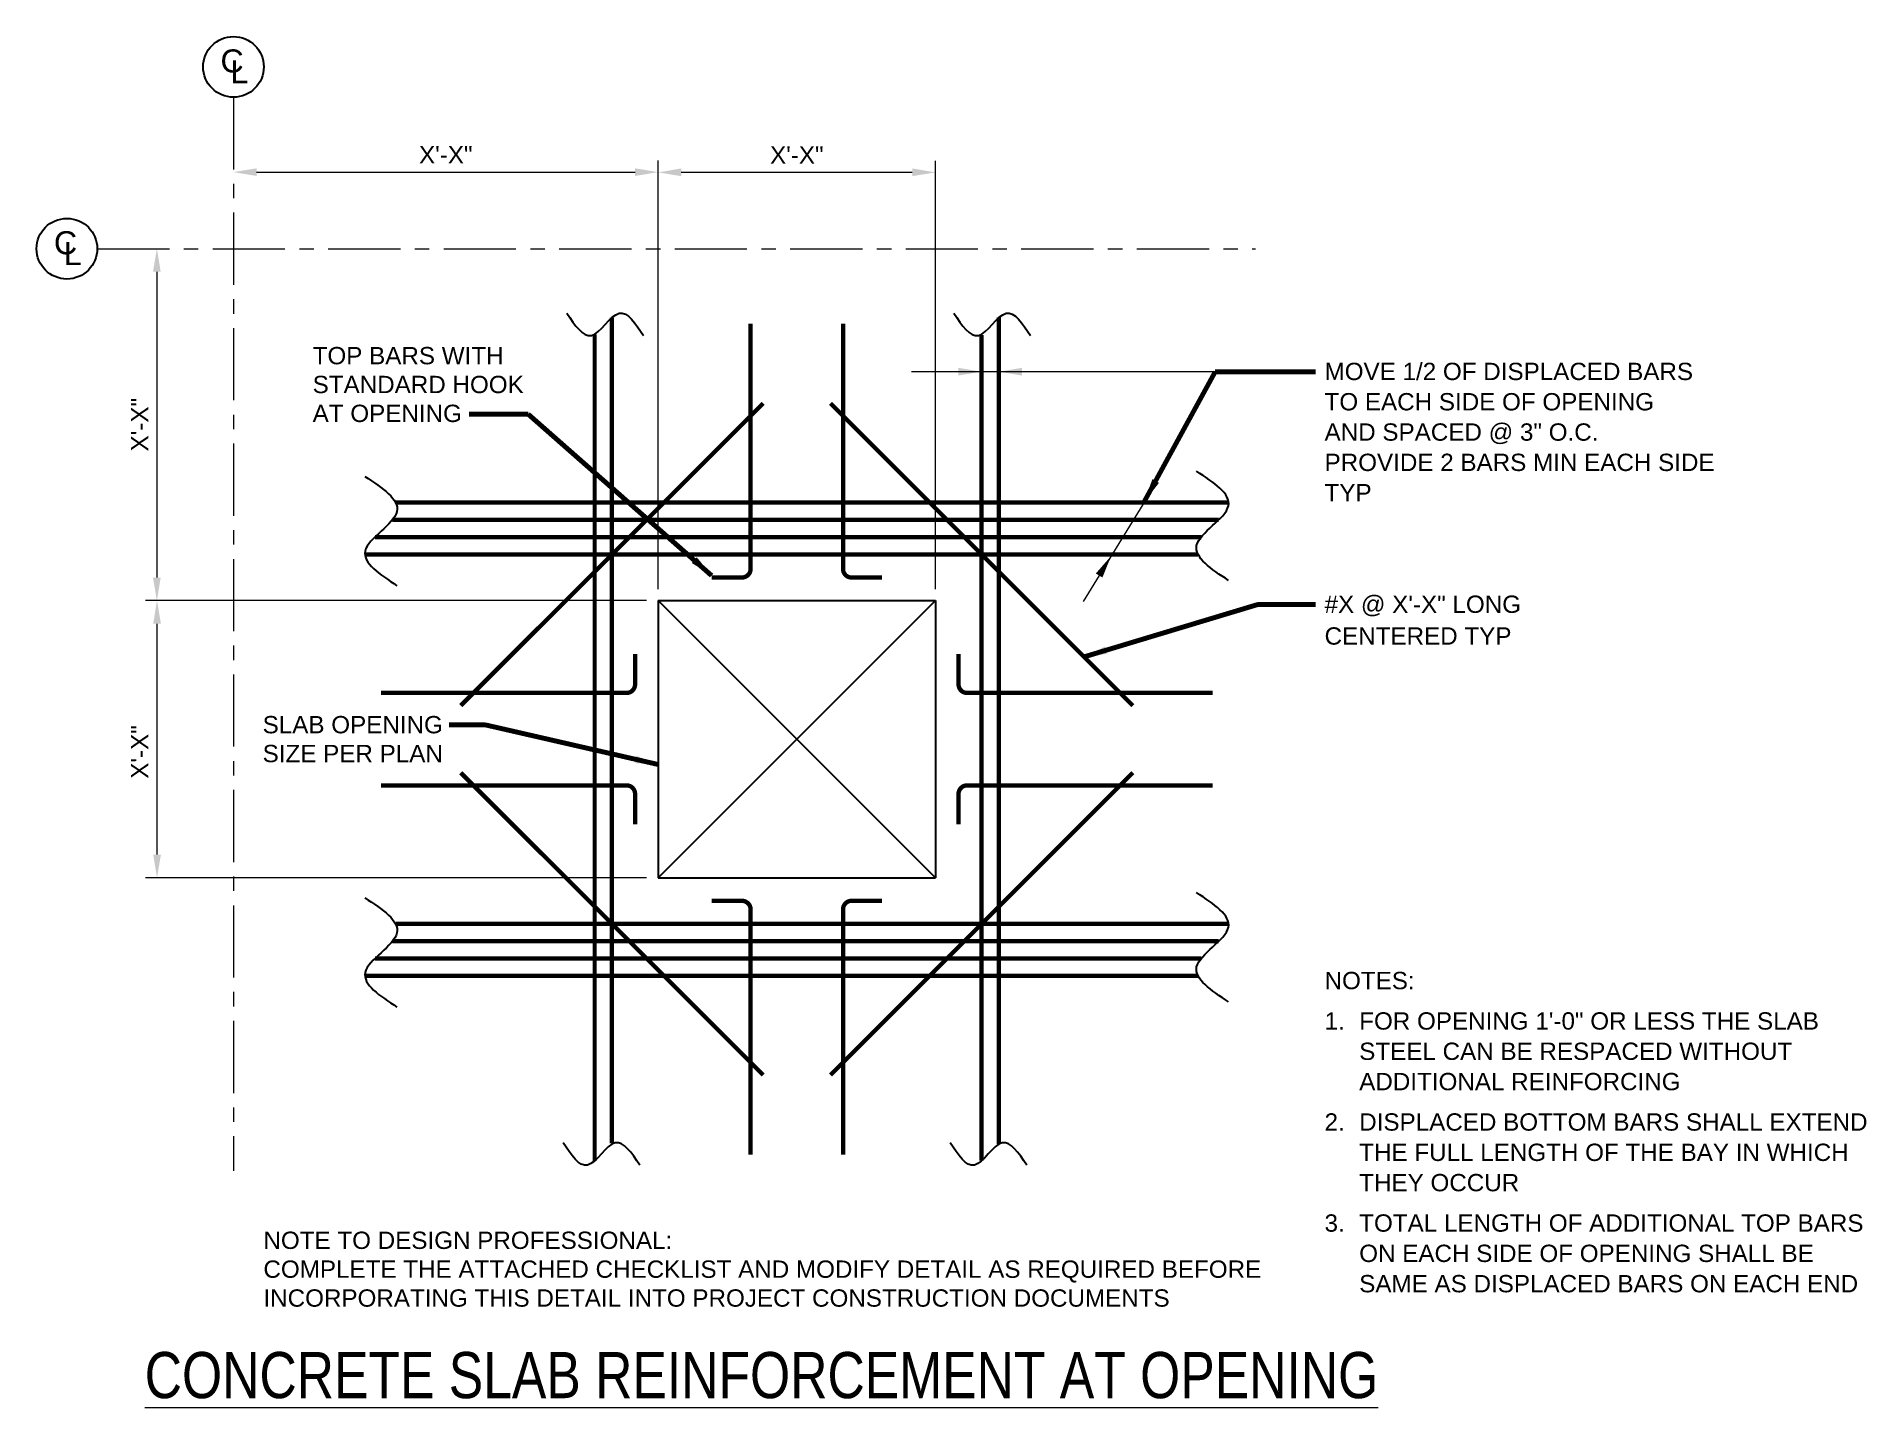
# Model space of a CAD drawing. Header units: inches. Extents: x 820 to 978, y 327 to 445.
import ezdxf
from ezdxf.enums import TextEntityAlignment as Align

# ---------------------------------------------------------------- set-up
doc = ezdxf.new("R2010")
doc.units = ezdxf.units.IN
doc.header["$LTSCALE"] = 5
doc.header["$MEASUREMENT"] = 0
doc.linetypes.add('CENTER', pattern=[2, 1.25, -0.25, 0.25, -0.25])
for name, color, linetype, lineweight in [('S-ANNO-DIMS', 1, 'Continuous', 20), ('S-ANNO-TEXT', 7, 'Continuous', 20), ('S-DETL', 3, 'Continuous', 30), ('S-GRID', 9, 'CENTER', 20)]:
    doc.layers.add(name, color=color, linetype=linetype, lineweight=lineweight)
doc.styles.add('Romans', font='arial.ttf')
doc.dimstyles.get("Standard").update_dxf_attribs({"dimtxt": 0.18, "dimasz": 0.18, "dimexe": 0.18, "dimexo": 0.0625, "dimgap": 0.09, "dimtad": 0, "dimtih": 1, "dimtoh": 1, "dimdec": 4, "dimzin": 0, "dimdsep": 46, "dimtxsty": 'Standard', "dimcen": 0.09, "dimadec": 0, "dimazin": 0, "dimtfac": 1, "dimtdec": 4, "dimtofl": 0, "dimtmove": 0, "dimatfit": 3, "dimfxl": 1, "dimtolj": 1, "dimtzin": 0, "dimarcsym": 0})

# ---------------------------------------------------------------- blocks, each defined once
blk = doc.blocks.new('*D0')
at = {"layer": 'Defpoints', "color": 0, "transparency": 16777216}
for p in [(873.39, 433.48), (873.39, 396.39), (897.39, 396.39)]:
    blk.add_point(p, dxfattribs=at)
at = {"layer": 'S-ANNO-DIMS', "transparency": 16777216}
for p, q in [((873.39, 397.39), (873.39, 434.48)), ((897.39, 397.39), (897.39, 434.48)), ((895.39, 433.48), (875.39, 433.48))]:
    blk.add_line(p, q, dxfattribs=at)
for points in [[(875.39, 433.82), (875.39, 433.15), (873.39, 433.48)], [(895.39, 433.82), (895.39, 433.15), (897.39, 433.48)]]:
    blk.add_solid(points, dxfattribs=at)
at = {"layer": 'S-ANNO-DIMS', "transparency": 16777216, "insert": (885.39, 434.98), "char_height": 1.5, "attachment_point": 5, "style": 'Romans'}
blk.add_mtext('\\A1;X\'-X"', dxfattribs=at)
blk = doc.blocks.new('*D1')
at = {"layer": 'Defpoints', "color": 0, "transparency": 16777216}
for p in [(873.39, 433.5), (836.62, 426.87), (873.39, 396.39)]:
    blk.add_point(p, dxfattribs=at)
at = {"layer": 'S-ANNO-DIMS', "transparency": 16777216}
for p, q in [((873.39, 397.39), (873.39, 434.5)), ((838.62, 433.5), (871.39, 433.5))]:
    blk.add_line(p, q, dxfattribs=at)
for points in [[(838.62, 433.83), (838.62, 433.17), (836.62, 433.5)], [(871.39, 433.83), (871.39, 433.17), (873.39, 433.5)]]:
    blk.add_solid(points, dxfattribs=at)
at = {"layer": 'S-ANNO-DIMS', "transparency": 16777216, "insert": (855, 435), "char_height": 1.5, "attachment_point": 5, "style": 'Romans'}
blk.add_mtext('\\A1;X\'-X"', dxfattribs=at)
blk = doc.blocks.new('*D2')
at = {"layer": 'Defpoints', "color": 0, "transparency": 16777216}
for p in [(830, 396.39), (873.39, 396.39), (873.39, 372.39)]:
    blk.add_point(p, dxfattribs=at)
at = {"layer": 'S-ANNO-DIMS', "transparency": 16777216}
for p, q in [((872.39, 396.39), (829, 396.39)), ((830, 374.39), (830, 394.39)), ((872.39, 372.39), (829, 372.39))]:
    blk.add_line(p, q, dxfattribs=at)
for points in [[(829.67, 394.39), (830.34, 394.39), (830, 396.39)], [(829.67, 374.39), (830.34, 374.39), (830, 372.39)]]:
    blk.add_solid(points, dxfattribs=at)
at = {"layer": 'S-ANNO-DIMS', "transparency": 16777216, "insert": (828.5, 383.28), "char_height": 1.5, "attachment_point": 5, "rotation": 90, "style": 'Romans'}
blk.add_mtext('\\A1;X\'-X"', dxfattribs=at)
blk = doc.blocks.new('*D3')
at = {"layer": 'Defpoints', "color": 0, "transparency": 16777216}
for p in [(848.99, 426.87), (829.99, 396.39), (873.39, 396.39)]:
    blk.add_point(p, dxfattribs=at)
at = {"layer": 'S-ANNO-DIMS', "transparency": 16777216}
for p, q in [((829.99, 424.87), (829.99, 398.39)), ((872.39, 396.39), (828.99, 396.39))]:
    blk.add_line(p, q, dxfattribs=at)
for points in [[(829.65, 424.87), (830.32, 424.87), (829.99, 426.87)], [(829.65, 398.39), (830.32, 398.39), (829.99, 396.39)]]:
    blk.add_solid(points, dxfattribs=at)
at = {"layer": 'S-ANNO-DIMS', "transparency": 16777216, "insert": (828.49, 411.63), "char_height": 1.5, "attachment_point": 5, "rotation": 90, "style": 'Romans'}
blk.add_mtext('\\A1;X\'-X"', dxfattribs=at)

msp = doc.modelspace()

# ---------------------------------------------------------------- linework, layer by layer
at = {"layer": 'S-ANNO-TEXT'}
for p, q in [((930.30293875, 416.21389788), (895.30793843, 416.21389788)), ((915.80417466, 405.47610075), (910.1878836, 396.30932597))]:
    msp.add_line(p, q, dxfattribs=at)
for points in [[(899.37336385, 415.88334628), (901.37389105, 416.21350072), (899.37442334, 416.5500121)], [(904.88743714, 415.88334628), (902.88690994, 416.21350072), (904.88637765, 416.5500121)], [(911.27957052, 398.73990353), (912.60904631, 400.27078732), (911.84793692, 398.39147267)]]:
    msp.add_solid(points, dxfattribs=at)
at = {"layer": 'S-DETL', "linetype": 'Continuous'}
for p, q in [((873.38926974, 396.38841169), (873.38926974, 372.38841169)), ((873.38926974, 396.38841169), (897.38926974, 396.38841169)), ((873.38926974, 396.38841169), (897.38926974, 372.38841169)), ((897.38926974, 396.38841169), (873.38926974, 372.38841169)), ((897.38926974, 396.38841169), (897.38926974, 372.38841169)), ((873.38926974, 372.38841169), (897.38926974, 372.38841169))]:
    msp.add_line(p, q, dxfattribs=at)
at = {"layer": 'S-DETL', "const_width": 0.375}
for points in [[(869.38926974, 349.38046681), (869.38926974, 420.90458551)], [(902.88926974, 349.31036386), (902.88926974, 420.91791533)], [(867.88926974, 347.85890805), (867.88926974, 419.46645952)], [(901.38926974, 347.87223786), (901.38926974, 419.39635657)], [(882.47763496, 413.4767769), (856.30090453, 387.30004648)], [(888.30090453, 413.4767769), (914.47763496, 387.30004648)], [(850.65196921, 404.88841169), (922.77586245, 404.88841169)], [(850.38132486, 403.38841169), (921.91877338, 403.38841169)], [(848.85976611, 401.88841169), (920.39721463, 401.88841169)], [(848.00267704, 400.38841169), (920.12657028, 400.38841169)], [(882.47763496, 355.30004648), (856.30090453, 381.4767769)], [(888.30090453, 355.30004648), (914.47763496, 381.4767769)], [(850.65196921, 368.38841169), (922.77586245, 368.38841169)], [(850.38132486, 366.88841169), (921.91877338, 366.88841169)], [(848.85976611, 365.38841169), (920.39721463, 365.38841169)], [(848.00267704, 363.88841169), (920.12657028, 363.88841169)]]:
    msp.add_lwpolyline(points, dxfattribs=at)
for points in [[(878.01426974, 398.38841169), (880.63926974, 398.38841169, 0.4142135624), (881.38926974, 399.13841169), (881.38926974, 420.38841169)], [(892.76426974, 398.38841169), (890.13926974, 398.38841169, -0.4142135624), (889.38926974, 399.13841169), (889.38926974, 420.38841169)], [(871.38926974, 391.76341169), (871.38926974, 389.13841169, -0.4142135624), (870.63926974, 388.38841169), (849.38926974, 388.38841169)], [(899.38926974, 391.76341169), (899.38926974, 389.13841169, 0.4142135624), (900.13926974, 388.38841169), (921.38926974, 388.38841169)], [(871.38926974, 377.01341169), (871.38926974, 379.63841169, 0.4142135624), (870.63926974, 380.38841169), (849.38926974, 380.38841169)], [(899.38926974, 377.01341169), (899.38926974, 379.63841169, -0.4142135624), (900.13926974, 380.38841169), (921.38926974, 380.38841169)], [(878.01426974, 370.38841169), (880.63926974, 370.38841169, -0.4142135624), (881.38926974, 369.63841169), (881.38926974, 348.38841169)], [(892.76426974, 370.38841169), (890.13926974, 370.38841169, 0.4142135624), (889.38926974, 369.63841169), (889.38926974, 348.38841169)]]:
    msp.add_lwpolyline(points, format="xyb", dxfattribs=at)
at = {"layer": 'S-DETL', "color": 7, "linetype": 'Continuous'}
for centre in [(836.61949766, 442.61621633), (822.20019429, 426.86957101)]:
    msp.add_circle(centre, 2.62499554, dxfattribs=at)
at = {"layer": 'S-DETL', "linetype": 'Continuous'}
for points in [[(865.48565995, 421.28828187), (867.60983, 419.34977607), (870.01031337, 421.27554952), (872.10982895, 419.34977607)], [(898.98565995, 421.28828187), (901.10983, 419.34977607), (903.51031337, 421.27554952), (905.60982895, 419.34977607)], [(848.00462274, 407.14356853), (850.77391674, 404.1090399), (848.02281182, 400.67977794), (850.77391674, 397.68046997)], [(922.77391674, 398.13325484), (920.00462274, 401.16778348), (922.75572767, 404.59704544), (920.00462274, 407.5963534)], [(922.77391674, 361.63325484), (920.00462274, 364.66778348), (922.75572767, 368.09704544), (920.00462274, 371.0963534)], [(848.00462274, 370.64356853), (850.77391674, 367.6090399), (848.02281182, 364.17977794), (850.77391674, 361.18046997)], [(871.79287954, 347.48854151), (869.66870949, 349.42704731), (867.26822612, 347.50127386), (865.16871054, 349.42704731)], [(905.29287954, 347.48854151), (903.16870949, 349.42704731), (900.76822612, 347.50127386), (898.66871054, 349.42704731)]]:
    msp.add_spline(points, degree=3, dxfattribs=at)
at = {"layer": 'S-GRID'}
for p, q in [((836.61949766, 439.99122078), (836.61949766, 347.00376469)), ((824.82518983, 426.86957101), (925.10725006, 426.86957101))]:
    msp.add_line(p, q, dxfattribs=at)

# ---------------------------------------------------------------- texts
at = {"layer": 'S-ANNO-TEXT', "style": 'Romans', "width": 0.8}
msp.add_text('%%UCONCRETE SLAB REINFORCEMENT AT OPENING', height=4, dxfattribs=at).set_placement((882.32936021, 331.30942469), align=Align.TOP_CENTER)
at = {"layer": 'S-ANNO-TEXT', "attachment_point": 1, "style": 'Romans'}
for s, insert, char_height in [('\\A1;{\\T1.2;C}', (835.49096452, 444.1308897), 2), ('\\A1;{\\T1.2;L}', (836.35192038, 443.19316651), 2), ('\\A1;{\\T1.2;C}', (821.07166114, 428.38424439), 2), ('\\A1;{\\T1.2;L}', (821.932617, 427.44652119), 2), ('\\A1;TOP BARS WITH \\PSTANDARD HOOK\\PAT OPENING', (843.47386324, 418.35816839), 1.4999999894), ('\\A1;SLAB OPENING \\PSIZE PER PLAN', (839.14507745, 386.39561254), 1.4999999894), ('NOTE TO DESIGN PROFESSIONAL: \\PCOMPLETE THE ATTACHED CHECKLIST AND MODIFY DETAIL AS REQUIRED BEFORE \\PINCORPORATING THIS DETAIL INTO PROJECT CONSTRUCTION DOCUMENTS', (839.2128189, 341.73575484), 1.4999999894)]:
    msp.add_mtext(s, dxfattribs=dict(at, insert=insert, char_height=char_height))
at = {"layer": 'S-ANNO-TEXT', "char_height": 1.4999999894, "attachment_point": 1, "style": 'Romans'}
for s, insert, line_spacing_factor in [('\\A1;\\pxt10;MOVE 1/2 OF DISPLACED BARS \\PTO EACH SIDE OF OPENING \\P\\pa0.25;AND SPACED @ 3" O.C. \\PPROVIDE 2 BARS MIN EACH SIDE\\PTYP', (931.07903014, 416.98998928), 1.05), ('\\A1;#X @ X\'-X" LONG\\PCENTERED TYP', (931.07903014, 396.82606291), 1.1)]:
    msp.add_mtext(s, dxfattribs=dict(at, insert=insert, line_spacing_factor=line_spacing_factor))
at = {"layer": 'S-ANNO-TEXT', "insert": (931.07903014, 364.23353929), "char_height": 1.49999998937, "width": 47.3617589475, "attachment_point": 1, "line_spacing_factor": 1.05, "style": 'Romans'}
msp.add_mtext('\\A1;\\pxt10;NOTES:\\P{\\H0.33333x;\\P\\pi-2,l2,t2,10;\\H3x;1.^IFOR OPENING 1\'-0" OR LESS THE SLAB STEEL CAN BE RESPACED WITHOUT ADDITIONAL REINFORCING\\P\\pi0,l0,t10;\\H0.33333x;\\P\\pi-2,l2,t2,10;\\H3x;2.^IDISPLACED BOTTOM BARS SHALL EXTEND THE FULL LENGTH OF THE BAY IN WHICH THEY OCCUR\\P\\pi0,l0,t10;\\H0.33333x;\\P\\pi-2,l2,t2,10;\\H3x;3.^ITOTAL LENGTH OF ADDITIONAL TOP BARS ON EACH SIDE OF OPENING SHALL BE SAME AS DISPLACED BARS ON EACH END}', dxfattribs=at)

# ---------------------------------------------------------------- dimensions: what is measured, and where the dimension line sits
at = {"layer": 'S-ANNO-DIMS'}
dim = msp.add_linear_dim(base=(873.38926974, 433.50121045), p1=(836.61949766, 426.86957101), p2=(873.38926974, 396.38841169), text='X\'-X"', dimstyle='Standard', override={"dimscale": 16, "dimtxt": 0.09375, "dimasz": 0.125, "dimexe": 0.0625, "dimgap": 0.0625, "dimtih": 0, "dimtoh": 0, "dimdec": 5, "dimlfac": 16, "dimrnd": 0.03125, "dimzin": 7, "dimlunit": 4, "dimtxsty": 'Romans', "dimcen": 0.125, "dimse1": 1, "dimclrd": 256, "dimclre": 256, "dimclrt": 256, "dimadec": 4, "dimtdec": 5, "dimtofl": 1, "dimtvp": 1, "dimfrac": 2, "dimtzin": 3, "dimlwd": 65535, "dimlwe": 65535}, dxfattribs=at)
dim.commit()
dim.dimension.update_dxf_attribs({"geometry": '*D1', "text_midpoint": (855.0043837, 433.50121045), "dimtype": 128})
for base, p1, angle, override, picture, middle in [((873.38926974, 433.48411828), (897.38926974, 396.38841169), 180, {"dimscale": 16, "dimtxt": 0.09375, "dimasz": 0.125, "dimexe": 0.0625, "dimgap": 0.0625, "dimtih": 0, "dimtoh": 0, "dimdec": 5, "dimlfac": 16, "dimrnd": 0.03125, "dimzin": 7, "dimlunit": 4, "dimtxsty": 'Romans', "dimcen": 0.125, "dimclrd": 256, "dimclre": 256, "dimclrt": 256, "dimadec": 4, "dimtdec": 5, "dimtofl": 1, "dimtvp": 1, "dimfrac": 2, "dimtzin": 3, "dimlwd": 65535, "dimlwe": 65535}, '*D0', (885.38926974, 433.48411828)), ((829.98785822, 396.38841169), (848.99276539, 426.86957101), 270, {"dimscale": 16, "dimtxt": 0.09375, "dimasz": 0.125, "dimexe": 0.0625, "dimgap": 0.0625, "dimtih": 0, "dimtoh": 0, "dimdec": 5, "dimlfac": 16, "dimrnd": 0.03125, "dimzin": 7, "dimlunit": 4, "dimtxsty": 'Romans', "dimcen": 0.125, "dimse1": 1, "dimclrd": 256, "dimclre": 256, "dimclrt": 256, "dimadec": 4, "dimtdec": 5, "dimtofl": 1, "dimtvp": 1, "dimfrac": 2, "dimtzin": 3, "dimlwd": 65535, "dimlwe": 65535}, '*D3', (829.98785822, 411.62899135)), ((830.0049504, 396.38841169), (873.38926974, 372.38841169), 90, {"dimscale": 16, "dimtxt": 0.09375, "dimasz": 0.125, "dimexe": 0.0625, "dimgap": 0.0625, "dimtih": 0, "dimtoh": 0, "dimdec": 5, "dimlfac": 16, "dimrnd": 0.03125, "dimzin": 7, "dimlunit": 4, "dimtxsty": 'Romans', "dimcen": 0.125, "dimclrd": 256, "dimclre": 256, "dimclrt": 256, "dimadec": 4, "dimtdec": 5, "dimtofl": 1, "dimtvp": 1, "dimfrac": 2, "dimtzin": 3, "dimlwd": 65535, "dimlwe": 65535}, '*D2', (830.0049504, 383.28491604))]:
    dim = msp.add_linear_dim(base=base, p1=p1, p2=(873.38926974, 396.38841169), angle=angle, text='X\'-X"', dimstyle='Standard', override=override, dxfattribs=at)
    dim.commit()
    dim.dimension.update_dxf_attribs({"geometry": picture, "text_midpoint": middle, "dimtype": 128})

# ---------------------------------------------------------------- leaders
at = {"layer": 'S-ANNO-TEXT'}
for points in [[(915.49977481, 404.99056945), (921.60964493, 416.21389788), (930.30293875, 416.21389788)], [(878.01426974, 398.57591169), (862.12150157, 412.52887102), (857.01683722, 412.52887102)], [(910.25742681, 391.52025463), (925.31229333, 396.0466487), (930.30293875, 396.04997151)], [(873.38926974, 382.18952562), (858.40513871, 385.61952114), (855.30077311, 385.61952114)]]:
    msp.add_leader(points, dimstyle='Standard', override={"dimscale": 16, "dimtxt": 0.09375, "dimasz": 0.125, "dimexe": 0.0625, "dimgap": 0.0625, "dimtih": 0, "dimtoh": 0, "dimdec": 5, "dimlfac": 16, "dimrnd": 0.03125, "dimzin": 7, "dimlunit": 4, "dimtxsty": 'Romans', "dimcen": 0.125, "dimclrd": 256, "dimclre": 256, "dimclrt": 256, "dimadec": 4, "dimtdec": 5, "dimtofl": 1, "dimtvp": 1, "dimfrac": 2, "dimtzin": 3, "dimlwd": 65535, "dimlwe": 65535}, dxfattribs=at)

doc.saveas('drawing.dxf')
